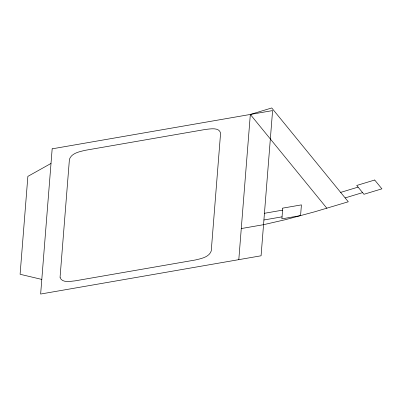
<?xml version="1.0" encoding="UTF-8"?>
<svg xmlns="http://www.w3.org/2000/svg" width="402" height="402" viewBox="0 0 402 402"><rect width="100%" height="100%" fill="white"/><g stroke="black" fill="none" stroke-linecap="round" stroke-linejoin="round"><path stroke-width="0.6" d="M238.808 259.652L250.33 114.454L271.747 107.962L348.298 201.779L314.846 211.753L285.48 219.658L263.541 224.693L241.275 228.557M51.004 163.448L27.869 176.377L20.1 274.28L41.803 279.42M340.65 192.402L358.087 187.116M345.142 197.91L362.584 192.623M264.451 213.286L282.581 210.14M263.918 219.984L282.053 216.839M250.33 114.454L326.886 208.266M60.064 277.29C61.742 283.219 70.415 281.284 75.038 280.862L195.261 260.004C200.98 258.617 209.08 257.275 211.241 250.954L220.592 133.097C219.11 127.042 210.226 128.992 205.623 129.419L85.4 150.278C79.686 151.66 71.581 153.006 69.42 159.328L60.064 277.29M52.165 148.835L40.642 294.038L261.074 255.788L272.596 110.59L52.165 148.835M282.742 208.125L281.892 218.854L300.57 215.613L301.425 204.884L282.742 208.125M374.699 180.016L356.735 185.458L363.936 194.282L381.9 188.839L374.699 180.016"/></g></svg>
